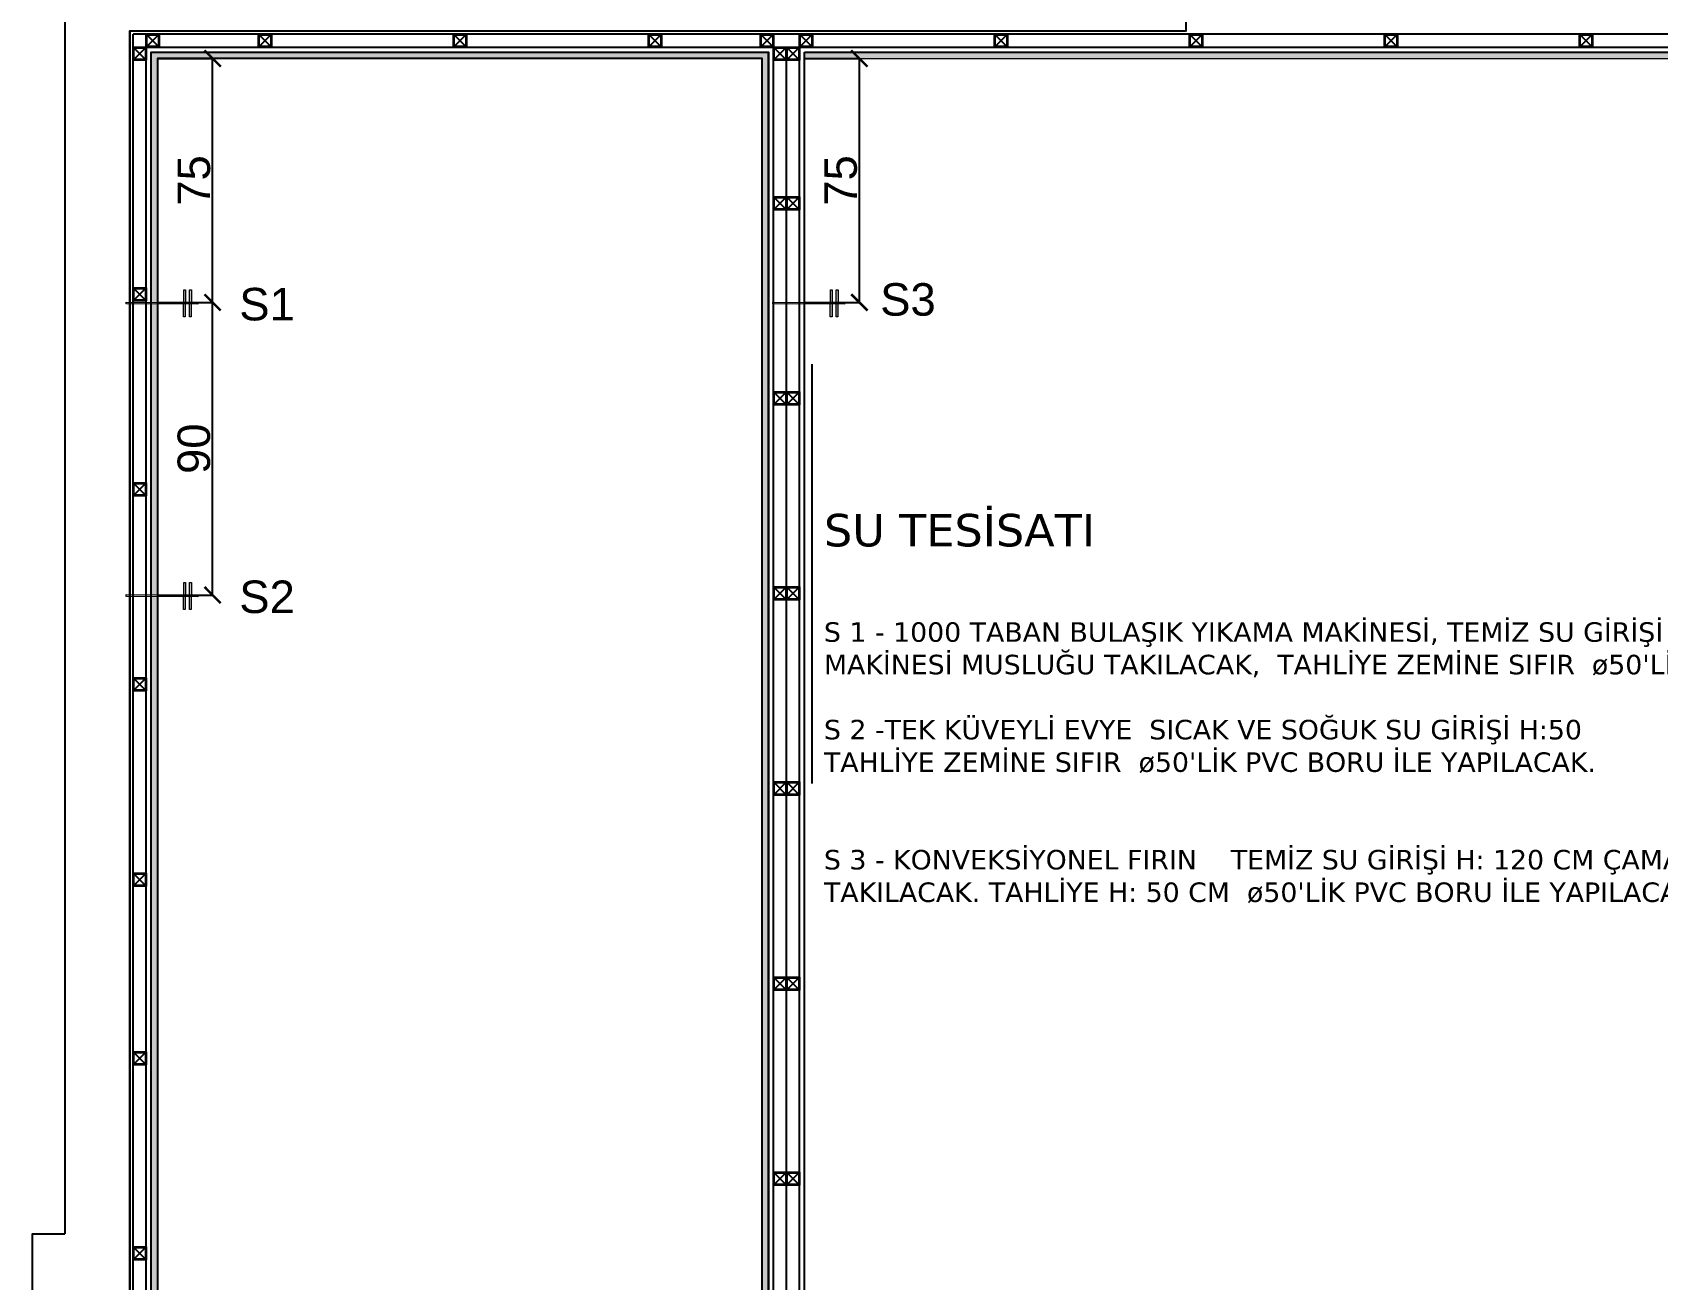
# Model space of a CAD drawing. Header units: millimetres. Extents: x 226371 to 229337, y -157032 to -153287.
# Drawn here: x 228149.6 to 228649.6, y -154457.8 to -154074.3 of the extents above; entities that cross this region are included whole.
import ezdxf

# ---------------------------------------------------------------- set-up
doc = ezdxf.new("R2010")
doc.units = ezdxf.units.MM
for name, color, linetype in [('Alçıpan Duvar', 1, 'Continuous'), ('duvar seramik', 163, 'Continuous'), ('PROFİL', 252, 'Continuous'), ('S2000-002 Çizgi', 7, 'Continuous'), ('tesisat su', 5, 'Continuous'), ('XREF-interior-00$0$ASOS-WALL-FULL', 4, 'Continuous')]:
    doc.layers.add(name, color=color, linetype=linetype)
doc.layers.add('Duvar Taş Kaplama', color=23, linetype='Continuous', lineweight=13)
doc.styles.get("Standard").update_dxf_attribs({"font": 'arial.ttf'})
doc.dimstyles.new('ÖLÇÜ', dxfattribs={"dimtxt": 120, "dimasz": 20, "dimexe": 20, "dimexo": 40, "dimtad": 1, "dimdec": 1, "dimtxsty": 'Standard', "dimblk": 'ARCHTICK', "dimcen": 2.5, "dimdle": 20, "dimadec": 0, "dimazin": 0, "dimtfac": 1, "dimtdec": 1, "dimtmove": 0, "dimatfit": 3, "dimldrblk": 'ARCHTICK', "dimfxl": 1, "dimarcsym": 0})

# ---------------------------------------------------------------- blocks, each defined once
blk = doc.blocks.new('_ArchTick')
at = {"color": 0, "linetype": 'ByBlock', "const_width": 0.15}
blk.add_lwpolyline([(-0.5, -0.5), (0.5, 0.5)], dxfattribs=at)
blk = doc.blocks.new('*D6051')
at = {"color": 0, "lineweight": -2, "ltscale": 0.5, "transparency": 16777216}
for p, q in [((228188.14, -154082.26), (228205.07, -154082.26)), ((228205.07, -154157.26), (228205.07, -154082.26)), ((228188.14, -154157.26), (228205.07, -154157.26))]:
    blk.add_line(p, q, dxfattribs=at)
at = {"layer": 'Defpoints', "color": 0, "ltscale": 0.5, "transparency": 16777216}
for p in [(228188.14, -154082.26), (228205.07, -154082.26), (228188.14, -154157.26)]:
    blk.add_point(p, dxfattribs=at)
at = {"color": 0, "lineweight": -2, "ltscale": 0.5, "transparency": 16777216, "xscale": 5, "yscale": 5, "zscale": 5}
for p, rotation in [((228205.07, -154082.26), 90), ((228205.07, -154157.26), 270)]:
    blk.add_blockref('_ArchTick', p, dxfattribs=dict(at, rotation=rotation))
at = {"color": 0, "ltscale": 0.5, "transparency": 16777216, "insert": (228199.36, -154119.76), "char_height": 10, "attachment_point": 5, "rotation": 90}
blk.add_mtext('75', dxfattribs=at)
blk = doc.blocks.new('A$C30613E33')
at = {"layer": 'tesisat su', "lineweight": 5}
for points in [[(3.25, 0), (2.56, 0), (2.56, 10.37), (3.25, 10.37)], [(5.5, 0), (4.81, 0), (4.81, 10.37), (5.5, 10.37)], [(27.65, 5.53), (27.65, 4.84), (0, 4.84), (0, 5.53)]]:
    blk.add_hatch(color=5, dxfattribs=at).paths.add_polyline_path(points)
at = {"layer": 'tesisat su', "color": 5, "lineweight": 5}
for points in [[(3.25, 10.37), (3.25, 0), (2.56, 0), (2.56, 10.37)], [(5.5, 10.37), (5.5, 0), (4.81, 0), (4.81, 10.37)], [(27.65, 4.84), (0, 4.84), (0, 5.53), (27.65, 5.53)]]:
    blk.add_lwpolyline(points, close=True, dxfattribs=at)
blk = doc.blocks.new('*D6052')
at = {"color": 0, "lineweight": -2, "ltscale": 0.5, "transparency": 16777216}
for p, q in [((228387.14, -154082.26), (228404.07, -154082.26)), ((228404.07, -154157.26), (228404.07, -154082.26)), ((228387.14, -154157.26), (228404.07, -154157.26))]:
    blk.add_line(p, q, dxfattribs=at)
at = {"layer": 'Defpoints', "color": 0, "ltscale": 0.5, "transparency": 16777216}
for p in [(228387.14, -154082.26), (228404.07, -154082.26), (228387.14, -154157.26)]:
    blk.add_point(p, dxfattribs=at)
at = {"color": 0, "lineweight": -2, "ltscale": 0.5, "transparency": 16777216, "xscale": 5, "yscale": 5, "zscale": 5}
for p, rotation in [((228404.07, -154082.26), 90), ((228404.07, -154157.26), 270)]:
    blk.add_blockref('_ArchTick', p, dxfattribs=dict(at, rotation=rotation))
at = {"color": 0, "ltscale": 0.5, "transparency": 16777216, "insert": (228398.36, -154119.76), "char_height": 10, "attachment_point": 5, "rotation": 90}
blk.add_mtext('75', dxfattribs=at)
blk = doc.blocks.new('*D6053')
at = {"color": 0, "lineweight": -2, "ltscale": 0.5, "transparency": 16777216}
for p, q in [((228188.14, -154157.26), (228205.07, -154157.26)), ((228205.07, -154247.26), (228205.07, -154157.26)), ((228188.14, -154247.26), (228205.07, -154247.26))]:
    blk.add_line(p, q, dxfattribs=at)
at = {"layer": 'Defpoints', "color": 0, "ltscale": 0.5, "transparency": 16777216}
for p in [(228188.14, -154157.26), (228205.07, -154157.26), (228188.14, -154247.26)]:
    blk.add_point(p, dxfattribs=at)
at = {"color": 0, "lineweight": -2, "ltscale": 0.5, "transparency": 16777216, "xscale": 5, "yscale": 5, "zscale": 5}
for p, rotation in [((228205.07, -154157.26), 90), ((228205.07, -154247.26), 270)]:
    blk.add_blockref('_ArchTick', p, dxfattribs=dict(at, rotation=rotation))
at = {"color": 0, "ltscale": 0.5, "transparency": 16777216, "insert": (228199.34, -154202.26), "char_height": 10, "attachment_point": 5, "rotation": 90}
blk.add_mtext('90', dxfattribs=at)

msp = doc.modelspace()

# ---------------------------------------------------------------- hatches: boundary and pattern name
at = {"layer": 'duvar seramik'}
h = msp.add_hatch(dxfattribs=at)
h.set_pattern_fill('AR-SAND', color=256, scale=0.02)
h.set_pattern_definition([(37.5, (200596.2022, -141559.5394), (-0.032000626, 0.978826475), [0, -0.77216, 0, -0.8636, 0, -0.8255]), (7.5, (200596.2022, -141559.5394), (0.899046566, 1.4336502), [0, -0.41656, 0, -0.69596, 0, -0.2667]), (327.5, (200595.5774, -141559.5394), (1.58198474, 0.00287437), [0, -0.254, 0, -0.9144, 0, -1.1938]), (317.5, (200595.5774, -141559.5394), (1.527112905, 0.445858647), [0, -0.127, 0, -0.59944, 0, -0.6858])])
h.paths.add_polyline_path([(228266.14, -154510.26), (228186.14, -154510.26), (228186.14, -154080.26), (228376.14, -154080.26), (228376.14, -154607.26), (228366.14, -154607.26), (228366.14, -154605.26), (228374.14, -154605.26), (228374.14, -154082.26), (228188.14, -154082.26), (228188.14, -154508.26), (228266.14, -154508.26)])
at = {"layer": 'Duvar Taş Kaplama'}
h = msp.add_hatch(color=256, dxfattribs=at)
h.dxf.hatch_style = 1
h.paths.add_polyline_path([(229053.14, -154082.26), (229053.14, -154080.26), (228387.14, -154080.26), (228387.14, -154082.26)])

# ---------------------------------------------------------------- linework, layer by layer
at = {"layer": 'Alçıpan Duvar'}
for p, q in [((228184.64, -154511.76), (228184.64, -154078.76)), ((228184.64, -154078.76), (228377.64, -154078.76)), ((228377.64, -154608.76), (228377.64, -154078.76)), ((228385.64, -154616.76), (228385.64, -154078.76)), ((228385.64, -154078.76), (229054.64, -154078.76)), ((228186.14, -154510.26), (228186.14, -154080.26)), ((228186.14, -154080.26), (228376.14, -154080.26)), ((228376.14, -154607.26), (228376.14, -154080.26)), ((228387.14, -154618.26), (228387.14, -154080.26)), ((228387.14, -154080.26), (229053.14, -154080.26))]:
    msp.add_line(p, q, dxfattribs=at)
at = {"layer": 'duvar seramik'}
msp.add_lwpolyline([(228266.14, -154510.26), (228186.14, -154510.26), (228186.14, -154080.26), (228376.14, -154080.26), (228376.14, -154607.26), (228366.14, -154607.26), (228366.14, -154605.26), (228374.14, -154605.26), (228374.14, -154082.26), (228188.14, -154082.26), (228188.14, -154508.26), (228266.14, -154508.26), (228266.14, -154510.26)], dxfattribs=at)
at = {"layer": 'Duvar Taş Kaplama'}
msp.add_lwpolyline([(228387.14, -154082.26), (229053.14, -154082.26), (229053.14, -154080.26), (228387.14, -154080.26)], close=True, dxfattribs=at)
at = {"layer": 'PROFİL'}
for p, q in [((228180.64, -154612.76), (228180.64, -154074.76)), ((229058.64, -154074.76), (228180.64, -154074.76)), ((228184.84, -154074.96), (228188.44, -154078.56)), ((228184.84, -154078.56), (228188.44, -154074.96)), ((228219.34, -154074.96), (228222.94, -154078.56)), ((228219.34, -154078.56), (228222.94, -154074.96)), ((228279.34, -154074.96), (228282.94, -154078.56)), ((228279.34, -154078.56), (228282.94, -154074.96)), ((228339.34, -154074.96), (228342.94, -154078.56)), ((228339.34, -154078.56), (228342.94, -154074.96)), ((228373.84, -154074.96), (228377.44, -154078.56)), ((228373.84, -154078.56), (228377.44, -154074.96)), ((228385.84, -154074.96), (228389.44, -154078.56)), ((228385.84, -154078.56), (228389.44, -154074.96)), ((228445.84, -154074.96), (228449.44, -154078.56)), ((228445.84, -154078.56), (228449.44, -154074.96)), ((228505.84, -154074.96), (228509.44, -154078.56)), ((228505.84, -154078.56), (228509.44, -154074.96)), ((228565.84, -154074.96), (228569.44, -154078.56)), ((228565.84, -154078.56), (228569.44, -154074.96)), ((228625.84, -154074.96), (228629.44, -154078.56)), ((228625.84, -154078.56), (228629.44, -154074.96)), ((228180.84, -154078.96), (228184.44, -154082.56)), ((228180.84, -154082.56), (228184.44, -154078.96)), ((228377.84, -154078.96), (228381.44, -154082.56)), ((228377.84, -154082.56), (228381.44, -154078.96)), ((228381.64, -154608.76), (228381.64, -154078.76)), ((228381.84, -154078.96), (228385.44, -154082.56)), ((228381.84, -154082.56), (228385.44, -154078.96)), ((228377.84, -154124.96), (228381.44, -154128.56)), ((228377.84, -154128.56), (228381.44, -154124.96)), ((228381.84, -154124.96), (228385.44, -154128.56)), ((228381.84, -154128.56), (228385.44, -154124.96)), ((228180.84, -154152.96), (228184.44, -154156.56)), ((228180.84, -154156.56), (228184.44, -154152.96)), ((228377.84, -154184.96), (228381.44, -154188.56)), ((228377.84, -154188.56), (228381.44, -154184.96)), ((228381.84, -154184.96), (228385.44, -154188.56)), ((228381.84, -154188.56), (228385.44, -154184.96)), ((228180.84, -154212.96), (228184.44, -154216.56)), ((228180.84, -154216.56), (228184.44, -154212.96)), ((228377.84, -154244.96), (228381.44, -154248.56)), ((228377.84, -154248.56), (228381.44, -154244.96)), ((228381.84, -154244.96), (228385.44, -154248.56)), ((228381.84, -154248.56), (228385.44, -154244.96)), ((228180.84, -154272.96), (228184.44, -154276.56)), ((228180.84, -154276.56), (228184.44, -154272.96)), ((228377.84, -154304.96), (228381.44, -154308.56)), ((228377.84, -154308.56), (228381.44, -154304.96)), ((228381.84, -154304.96), (228385.44, -154308.56)), ((228381.84, -154308.56), (228385.44, -154304.96)), ((228180.84, -154332.96), (228184.44, -154336.56)), ((228180.84, -154336.56), (228184.44, -154332.96)), ((228377.84, -154364.96), (228381.44, -154368.56)), ((228377.84, -154368.56), (228381.44, -154364.96)), ((228381.84, -154364.96), (228385.44, -154368.56)), ((228381.84, -154368.56), (228385.44, -154364.96)), ((228180.84, -154387.96), (228184.44, -154391.56)), ((228180.84, -154391.56), (228184.44, -154387.96)), ((228377.84, -154424.96), (228381.44, -154428.56)), ((228377.84, -154428.56), (228381.44, -154424.96)), ((228381.84, -154424.96), (228385.44, -154428.56)), ((228381.84, -154428.56), (228385.44, -154424.96)), ((228180.84, -154447.96), (228184.44, -154451.56)), ((228180.84, -154451.56), (228184.44, -154447.96))]:
    msp.add_line(p, q, dxfattribs=at)
for points in [[(228184.64, -154074.76), (228188.64, -154074.76), (228188.64, -154078.76), (228184.64, -154078.76)], [(228184.84, -154074.96), (228188.44, -154074.96), (228188.44, -154078.56), (228184.84, -154078.56)], [(228219.14, -154074.76), (228223.14, -154074.76), (228223.14, -154078.76), (228219.14, -154078.76)], [(228219.34, -154074.96), (228222.94, -154074.96), (228222.94, -154078.56), (228219.34, -154078.56)], [(228279.14, -154074.76), (228283.14, -154074.76), (228283.14, -154078.76), (228279.14, -154078.76)], [(228279.34, -154074.96), (228282.94, -154074.96), (228282.94, -154078.56), (228279.34, -154078.56)], [(228339.14, -154074.76), (228343.14, -154074.76), (228343.14, -154078.76), (228339.14, -154078.76)], [(228339.34, -154074.96), (228342.94, -154074.96), (228342.94, -154078.56), (228339.34, -154078.56)], [(228373.64, -154074.76), (228377.64, -154074.76), (228377.64, -154078.76), (228373.64, -154078.76)], [(228373.84, -154074.96), (228377.44, -154074.96), (228377.44, -154078.56), (228373.84, -154078.56)], [(228385.64, -154074.76), (228389.64, -154074.76), (228389.64, -154078.76), (228385.64, -154078.76)], [(228385.84, -154074.96), (228389.44, -154074.96), (228389.44, -154078.56), (228385.84, -154078.56)], [(228445.64, -154074.76), (228449.64, -154074.76), (228449.64, -154078.76), (228445.64, -154078.76)], [(228445.84, -154074.96), (228449.44, -154074.96), (228449.44, -154078.56), (228445.84, -154078.56)], [(228505.64, -154074.76), (228509.64, -154074.76), (228509.64, -154078.76), (228505.64, -154078.76)], [(228505.84, -154074.96), (228509.44, -154074.96), (228509.44, -154078.56), (228505.84, -154078.56)], [(228565.64, -154074.76), (228569.64, -154074.76), (228569.64, -154078.76), (228565.64, -154078.76)], [(228565.84, -154074.96), (228569.44, -154074.96), (228569.44, -154078.56), (228565.84, -154078.56)], [(228625.64, -154074.76), (228629.64, -154074.76), (228629.64, -154078.76), (228625.64, -154078.76)], [(228625.84, -154074.96), (228629.44, -154074.96), (228629.44, -154078.56), (228625.84, -154078.56)], [(228180.64, -154078.76), (228184.64, -154078.76), (228184.64, -154082.76), (228180.64, -154082.76)], [(228180.84, -154078.96), (228184.44, -154078.96), (228184.44, -154082.56), (228180.84, -154082.56)], [(228377.64, -154078.76), (228381.64, -154078.76), (228381.64, -154082.76), (228377.64, -154082.76)], [(228377.84, -154078.96), (228381.44, -154078.96), (228381.44, -154082.56), (228377.84, -154082.56)], [(228381.64, -154078.76), (228385.64, -154078.76), (228385.64, -154082.76), (228381.64, -154082.76)], [(228381.84, -154078.96), (228385.44, -154078.96), (228385.44, -154082.56), (228381.84, -154082.56)], [(228377.64, -154124.76), (228381.64, -154124.76), (228381.64, -154128.76), (228377.64, -154128.76)], [(228377.84, -154124.96), (228381.44, -154124.96), (228381.44, -154128.56), (228377.84, -154128.56)], [(228381.64, -154124.76), (228385.64, -154124.76), (228385.64, -154128.76), (228381.64, -154128.76)], [(228381.84, -154124.96), (228385.44, -154124.96), (228385.44, -154128.56), (228381.84, -154128.56)], [(228180.64, -154152.76), (228184.64, -154152.76), (228184.64, -154156.76), (228180.64, -154156.76)], [(228180.84, -154152.96), (228184.44, -154152.96), (228184.44, -154156.56), (228180.84, -154156.56)], [(228377.64, -154184.76), (228381.64, -154184.76), (228381.64, -154188.76), (228377.64, -154188.76)], [(228377.84, -154184.96), (228381.44, -154184.96), (228381.44, -154188.56), (228377.84, -154188.56)], [(228381.64, -154184.76), (228385.64, -154184.76), (228385.64, -154188.76), (228381.64, -154188.76)], [(228381.84, -154184.96), (228385.44, -154184.96), (228385.44, -154188.56), (228381.84, -154188.56)], [(228180.64, -154212.76), (228184.64, -154212.76), (228184.64, -154216.76), (228180.64, -154216.76)], [(228180.84, -154212.96), (228184.44, -154212.96), (228184.44, -154216.56), (228180.84, -154216.56)], [(228377.64, -154244.76), (228381.64, -154244.76), (228381.64, -154248.76), (228377.64, -154248.76)], [(228377.84, -154244.96), (228381.44, -154244.96), (228381.44, -154248.56), (228377.84, -154248.56)], [(228381.64, -154244.76), (228385.64, -154244.76), (228385.64, -154248.76), (228381.64, -154248.76)], [(228381.84, -154244.96), (228385.44, -154244.96), (228385.44, -154248.56), (228381.84, -154248.56)], [(228180.64, -154272.76), (228184.64, -154272.76), (228184.64, -154276.76), (228180.64, -154276.76)], [(228180.84, -154272.96), (228184.44, -154272.96), (228184.44, -154276.56), (228180.84, -154276.56)], [(228377.64, -154304.76), (228381.64, -154304.76), (228381.64, -154308.76), (228377.64, -154308.76)], [(228377.84, -154304.96), (228381.44, -154304.96), (228381.44, -154308.56), (228377.84, -154308.56)], [(228381.64, -154304.76), (228385.64, -154304.76), (228385.64, -154308.76), (228381.64, -154308.76)], [(228381.84, -154304.96), (228385.44, -154304.96), (228385.44, -154308.56), (228381.84, -154308.56)], [(228180.64, -154332.76), (228184.64, -154332.76), (228184.64, -154336.76), (228180.64, -154336.76)], [(228180.84, -154332.96), (228184.44, -154332.96), (228184.44, -154336.56), (228180.84, -154336.56)], [(228377.64, -154364.76), (228381.64, -154364.76), (228381.64, -154368.76), (228377.64, -154368.76)], [(228377.84, -154364.96), (228381.44, -154364.96), (228381.44, -154368.56), (228377.84, -154368.56)], [(228381.64, -154364.76), (228385.64, -154364.76), (228385.64, -154368.76), (228381.64, -154368.76)], [(228381.84, -154364.96), (228385.44, -154364.96), (228385.44, -154368.56), (228381.84, -154368.56)], [(228180.64, -154387.76), (228184.64, -154387.76), (228184.64, -154391.76), (228180.64, -154391.76)], [(228180.84, -154387.96), (228184.44, -154387.96), (228184.44, -154391.56), (228180.84, -154391.56)], [(228377.64, -154424.76), (228381.64, -154424.76), (228381.64, -154428.76), (228377.64, -154428.76)], [(228377.84, -154424.96), (228381.44, -154424.96), (228381.44, -154428.56), (228377.84, -154428.56)], [(228381.64, -154424.76), (228385.64, -154424.76), (228385.64, -154428.76), (228381.64, -154428.76)], [(228381.84, -154424.96), (228385.44, -154424.96), (228385.44, -154428.56), (228381.84, -154428.56)], [(228180.64, -154447.76), (228184.64, -154447.76), (228184.64, -154451.76), (228180.64, -154451.76)], [(228180.84, -154447.96), (228184.44, -154447.96), (228184.44, -154451.56), (228180.84, -154451.56)]]:
    msp.add_lwpolyline(points, close=True, dxfattribs=at)
at = {"layer": 'S2000-002 Çizgi'}
msp.add_line((228389.48, -154176.26), (228389.48, -154305.26), dxfattribs=at)
at = {"layer": 'XREF-interior-00$0$ASOS-WALL-FULL'}
for p, q in [((228159.64, -153893.76), (228159.64, -154443.76)), ((228179.64, -154073.76), (228179.64, -154613.76))]:
    msp.add_line(p, q, dxfattribs=at)
for points in [[(228159.64, -154463.76), (228159.64, -154613.76), (228179.64, -154613.76), (228179.64, -154073.76), (228504.64, -154073.76), (228504.64, -154053.76), (228179.64, -154053.76), (228179.64, -153893.76), (228159.64, -153893.76), (228159.64, -154443.76)], [(228159.64, -154463.76), (228149.64, -154463.76), (228149.64, -154443.76), (228159.64, -154443.76)]]:
    msp.add_lwpolyline(points, dxfattribs=at)

# ---------------------------------------------------------------- block references
at = {"layer": 'tesisat su', "xscale": 0.7999999999819332, "yscale": 0.7999999999883585, "zscale": 0.7999999999999972, "rotation": 179.6090855057853}
for p in [(228200.57, -154153.42), (228399.57, -154153.42), (228200.57, -154243.42)]:
    msp.add_blockref('A$C30613E33', p, dxfattribs=at)

# ---------------------------------------------------------------- texts
at = {"char_height": 10, "attachment_point": 1}
for s, insert, width in [('{\\C5;S1}', (228213.27, -154152.8), 110.8908), ('{\\C5;S3}', (228410.47, -154151.35), 110.8908), ("{\\fVerdana|b0|i0|c162|p34;\\C5;SU TESİSATI\\P\\P\\H0.6x;S 1 - 1000 TABAN BULAŞIK YIKAMA MAKİNESİ, TEMİZ SU GİRİŞİ H: 50 CM ÇAMAŞIR MAKİNESİ MUSLUĞU TAKILACAK,  TAHLİYE ZEMİNE SIFIR  ø50'LİK PVC BORU İLE YAPILACAK.\\P\\PS 2 -TEK KÜVEYLİ EVYE  SICAK VE SOĞUK SU GİRİŞİ H:50 \\PTAHLİYE ZEMİNE SIFIR  ø50'LİK PVC BORU İLE YAPILACAK.\\P\\P\\PS 3 - KONVEKSİYONEL FIRIN    TEMİZ SU GİRİŞİ H: 120 CM ÇAMAŞIR MAKİNESİ MUSLUĞU TAKILACAK. TAHLİYE H: 50 CM  ø50'LİK PVC BORU İLE YAPILACAK.}", (228393.17, -154222.3), 377.8262), ('{\\C5;S2}', (228213.27, -154242.8), 110.8908)]:
    msp.add_mtext(s, dxfattribs=dict(at, insert=insert, width=width))

# ---------------------------------------------------------------- dimensions: what is measured, and where the dimension line sits
at = {"color": 5, "ltscale": 0.5}
for base, p1, p2, picture, middle in [((228205.07, -154082.26), (228188.14, -154157.26), (228188.14, -154082.26), '*D6051', (228199.36, -154119.76)), ((228404.07, -154082.26), (228387.14, -154157.26), (228387.14, -154082.26), '*D6052', (228398.36, -154119.76)), ((228205.07, -154157.26), (228188.14, -154247.26), (228188.14, -154157.26), '*D6053', (228199.34, -154202.26))]:
    dim = msp.add_linear_dim(base=base, p1=p1, p2=p2, angle=270, dimstyle='ÖLÇÜ', override={"dimtxt": 10, "dimasz": 5, "dimexe": 0, "dimexo": 0, "dimdle": 0, "dimclre": 0, "dimfxl": 20, "dimfxlon": 1}, dxfattribs=at)
    dim.commit()
    dim.dimension.update_dxf_attribs({"geometry": picture, "text_midpoint": middle})

doc.saveas('drawing.dxf')
